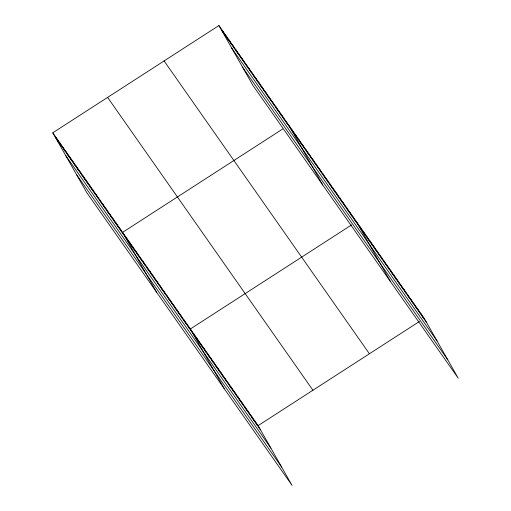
<?xml version="1.0" encoding="UTF-8"?>
<svg xmlns="http://www.w3.org/2000/svg" width="511" height="511" viewBox="0 0 511 511"><rect width="100%" height="100%" fill="white"/><g stroke="black" fill="none" stroke-linecap="round" stroke-linejoin="round"><path stroke-width="0.77" d="M52.78 132.79L258.106 425.625L292.088 485.45L86.768 192.615L52.78 132.79L218.912 25.55L424.232 318.385L458.22 378.21L252.894 85.375L218.912 25.55M282.628 129.047L122.589 232.358L156.577 292.177M351.606 224.897L190.348 328.988L224.335 388.814M258.106 425.625L419.365 321.534M221.327 29.804L426.653 322.639M231.745 48.143L437.071 340.978M242.476 67.037L447.802 359.872M164.088 60.937L369.415 353.778M107.604 97.403L312.93 390.238M55.194 137.044L260.521 429.879M65.612 155.382L270.939 448.217M76.35 174.277L281.67 467.111M420.847 313.556L423.261 317.81M417.461 308.721L419.876 312.975M414.07 303.892L416.484 308.146M410.684 299.063L413.099 303.31M407.299 294.227L409.713 298.481M403.907 289.398L406.322 293.646M400.522 284.563L402.936 288.817M397.13 279.734L399.545 283.982M393.745 274.899L396.159 279.153M390.359 270.07L392.774 274.318M386.968 265.235L389.382 269.489M383.582 260.406L385.997 264.66M380.19 255.57L382.611 259.824M376.805 250.741L379.219 254.995M373.42 245.912L375.834 250.16M370.028 241.077L372.442 245.331M366.643 236.248L369.057 240.496M363.251 231.413L365.672 235.667M359.865 226.584L362.28 230.831M356.48 221.748L390.461 281.574M353.088 216.92L355.503 221.174M349.703 212.084L352.117 216.338M346.317 207.255L348.732 211.509M342.926 202.426L345.34 206.674M339.54 197.591L341.955 201.845M336.149 192.762L338.569 197.01M332.763 187.927L335.178 192.181M329.378 183.098L331.792 187.345M325.986 178.262L328.401 182.516M322.601 173.433L325.015 177.687M319.209 168.598L321.63 172.852M315.824 163.769L318.238 168.023M312.438 158.94L314.853 163.188M309.046 154.105L311.461 158.359M305.661 149.276L308.076 153.524M302.269 144.441L304.69 148.695M298.884 139.612L301.298 143.859M295.499 134.776L297.913 139.03M292.107 129.947L294.521 134.195M288.721 125.112L322.703 184.937M285.4 120.372L287.814 124.627M282.072 115.633L284.486 119.887M278.75 110.893L281.165 115.141M275.423 106.147L277.837 110.402M272.101 101.408L274.516 105.662M268.773 96.668L271.188 100.922M265.452 91.929L267.866 96.177M262.124 87.183L264.545 91.437M258.802 82.443L261.217 86.698M255.481 77.704L257.895 81.952M252.153 72.964L254.567 77.212M248.831 68.219L251.246 72.473M245.504 63.479L247.918 67.733M242.182 58.739L244.597 62.987M238.854 54L241.275 58.248M235.533 49.254L237.947 53.508M232.205 44.514L234.626 48.769M228.883 39.775L231.298 44.023M225.562 35.035L227.976 39.283M222.234 30.29L224.648 34.544M254.721 420.796L257.135 425.05M251.329 415.967L253.743 420.214M247.944 411.131L250.358 415.386M244.552 406.302L246.966 410.55M241.166 401.467L243.581 405.721M237.781 396.638L240.196 400.886M234.389 391.803L236.804 396.057M231.004 386.974L233.418 391.228M227.612 382.139L230.033 386.393M224.227 377.31L226.641 381.564M220.841 372.481L223.256 376.728M217.45 367.645L219.864 371.899M214.064 362.816L216.479 367.064M210.673 357.981L213.093 362.235M207.287 353.152L209.702 357.4M203.902 348.317L206.316 352.571M200.51 343.488L202.924 347.736M197.125 338.652L199.539 342.907M193.739 333.824L196.154 338.078M186.962 324.159L189.377 328.413M183.57 319.33L185.985 323.578M180.185 314.495L182.599 318.749M176.8 309.666L179.214 313.914M173.408 304.831L175.822 309.085M170.022 300.002L172.437 304.249M166.631 295.166L169.052 299.42M163.245 290.337L165.66 294.591M159.86 285.502L162.274 289.756M156.468 280.673L158.883 284.927M153.083 275.844L155.497 280.092M149.691 271.009L152.112 275.263M146.306 266.18L148.72 270.428M142.92 261.345L145.335 265.599M139.529 256.516L141.943 260.763M136.143 251.68L138.558 255.934M132.758 246.851L135.172 251.105M129.366 242.016L131.781 246.27M125.981 237.187L128.395 241.441M119.267 227.612L121.682 231.866M115.94 222.873L118.36 227.127M112.618 218.133L115.032 222.381M109.297 213.394L111.711 217.641M105.969 208.648L108.383 212.902M102.647 203.908L105.062 208.162M99.319 199.169L101.734 203.416M95.998 194.423L98.412 198.677M92.67 189.683L95.091 193.937M89.348 184.944L91.763 189.198M86.027 180.204L88.441 184.452M82.699 175.458L85.113 179.712M79.377 170.719L81.792 174.973M76.05 165.979L78.464 170.233M72.728 161.24L75.143 165.487M69.4 156.494L71.815 160.748M66.079 151.754L68.493 156.008M62.751 147.015L65.172 151.269M59.429 142.275L61.844 146.523M56.108 137.529L58.522 141.783"/></g></svg>
